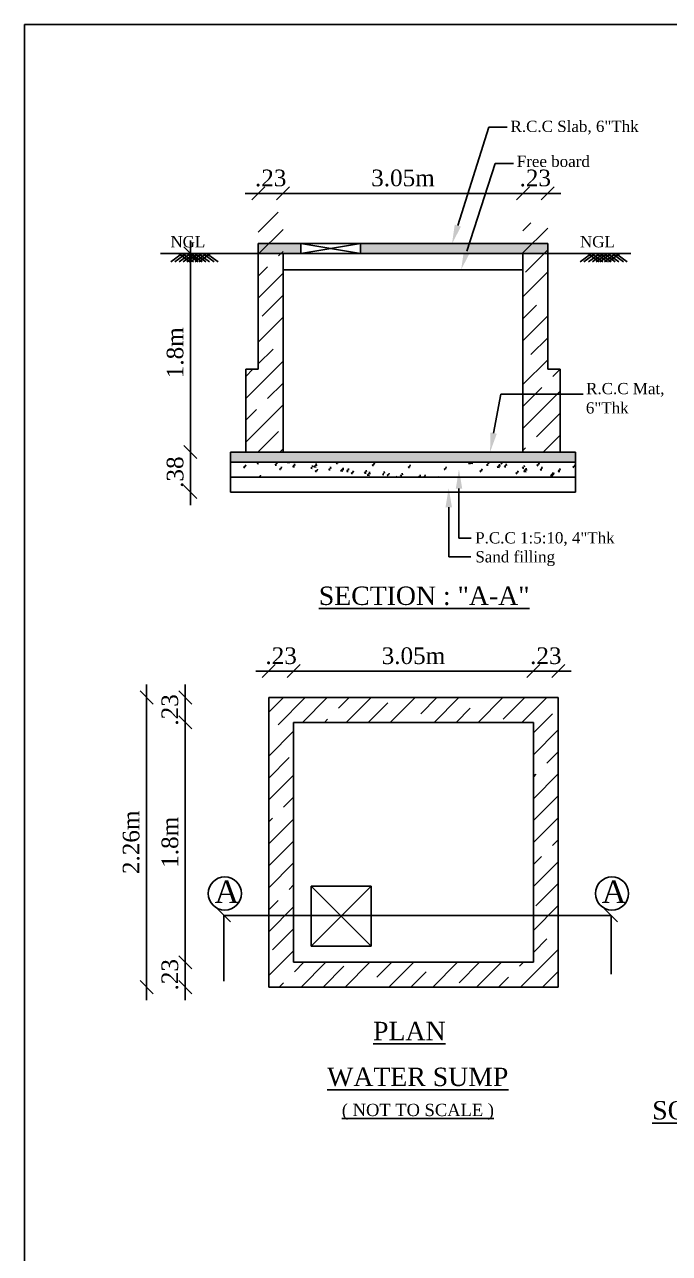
# Model space of a CAD drawing. Header units: metres. Extents: x 2 to 142, y 1 to 82.
# Drawn here: x 2.25 to 12.77, y 62.06 to 82.11 of the extents above; entities that cross this region are included whole.
import ezdxf

# ---------------------------------------------------------------- set-up
doc = ezdxf.new("R2010")
doc.units = ezdxf.units.M
doc.header["$MEASUREMENT"] = 0
doc.styles.get("Standard").update_dxf_attribs({"font": 'BOOKOS.TTF'})

msp = doc.modelspace()

# ---------------------------------------------------------------- hatches: boundary and pattern name
at = {"ltscale": 0.006}
for points in [[(6.061, 78.541), (6.754, 78.541), (6.754, 78.378), (6.061, 78.378)], [(7.732, 78.541), (10.787, 78.541), (10.787, 78.378), (7.732, 78.378)], [(11.238, 75.136), (5.61, 75.136), (5.61, 74.972), (11.238, 74.972)]]:
    msp.add_hatch(color=256, dxfattribs=at).paths.add_polyline_path(points)

# ---------------------------------------------------------------- linework, layer by layer
at = {"color": 2}
for p, q in [((2.246, 2.112), (2.246, 82.112)), ((2.246, 82.112), (142.246, 82.112))]:
    msp.add_line(p, q, dxfattribs=at)
at = {"ltscale": 0.006}
for p, q in [((9.319, 78.832, -104.063), (9.826, 80.436, -104.063)), ((9.826, 80.436, -104.063), (10.127, 80.436, -104.063)), ((9.469, 78.413, -104.063), (9.93, 79.847, -104.063)), ((9.93, 79.847, -104.063), (10.231, 79.847, -104.063)), ((6.061, 79.357, -104.063), (5.848, 79.357, -104.063)), ((6.061, 79.357, -104.063), (6.466, 79.357, -104.063)), ((6.254, 79.357, -104.063), (10.594, 79.357, -104.063)), ((6.466, 79.357, -104.063), (6.679, 79.357, -104.063)), ((10.381, 79.357, -104.063), (10.169, 79.357, -104.063)), ((10.381, 79.357, -104.063), (10.787, 79.357, -104.063)), ((10.787, 79.357, -104.063), (10.999, 79.357, -104.063)), ((4.953, 74.923, -104.063), (4.953, 78.591, -104.063)), ((6.061, 78.541, -104.063), (10.787, 78.541, -104.063)), ((6.061, 78.378, -104.063), (6.061, 78.541, -104.063)), ((6.754, 78.378, -104.063), (6.754, 78.541, -104.063)), ((6.754, 78.541, -104.063), (7.732, 78.378, -104.063)), ((7.732, 78.541, -104.063), (6.754, 78.378, -104.063)), ((7.732, 78.541, -104.063), (7.732, 78.378, -104.063)), ((10.787, 78.378, -104.063), (10.787, 78.541, -104.063)), ((6.061, 78.378, -104.063), (4.463, 78.378, -104.063)), ((4.821, 78.378, -104.063), (4.635, 78.238, -104.063)), ((4.883, 78.378, -104.063), (4.697, 78.238, -104.063)), ((4.759, 78.378, -104.063), (4.944, 78.238, -104.063)), ((4.958, 78.378, -104.063), (4.772, 78.238, -104.063)), ((4.821, 78.378, -104.063), (5.006, 78.238, -104.063)), ((5.02, 78.378, -104.063), (4.834, 78.238, -104.063)), ((5.082, 78.378, -104.063), (4.896, 78.238, -104.063)), ((4.896, 78.378, -104.063), (5.082, 78.238, -104.063)), ((5.144, 78.378, -104.063), (4.958, 78.238, -104.063)), ((4.958, 78.378, -104.063), (5.144, 78.238, -104.063)), ((5.02, 78.378, -104.063), (5.206, 78.238, -104.063)), ((5.219, 78.378, -104.063), (5.033, 78.238, -104.063)), ((5.082, 78.378, -104.063), (5.268, 78.238, -104.063)), ((5.281, 78.378, -104.063), (5.095, 78.238, -104.063)), ((5.157, 78.378, -104.063), (5.343, 78.238, -104.063)), ((5.219, 78.378, -104.063), (5.405, 78.238, -104.063)), ((6.061, 76.487, -104.063), (6.061, 78.378, -104.063)), ((6.061, 78.378, -104.063), (10.787, 78.378, -104.063)), ((6.466, 75.136, -104.063), (6.466, 78.378, -104.063)), ((10.381, 75.136, -104.063), (10.381, 78.378, -104.063)), ((10.381, 75.136, -104.063), (10.381, 78.378, -104.063)), ((10.427, 78.378, -104.063), (12.142, 78.378, -104.063)), ((10.787, 76.487, -104.063), (10.787, 78.378, -104.063)), ((11.502, 78.378, -104.063), (11.316, 78.238, -104.063)), ((11.564, 78.378, -104.063), (11.378, 78.238, -104.063)), ((11.44, 78.378, -104.063), (11.626, 78.238, -104.063)), ((11.639, 78.378, -104.063), (11.454, 78.238, -104.063)), ((11.502, 78.378, -104.063), (11.688, 78.238, -104.063)), ((11.701, 78.378, -104.063), (11.516, 78.238, -104.063)), ((11.577, 78.378, -104.063), (11.763, 78.238, -104.063)), ((11.763, 78.378, -104.063), (11.578, 78.238, -104.063)), ((11.639, 78.378, -104.063), (11.825, 78.238, -104.063)), ((11.825, 78.378, -104.063), (11.64, 78.238, -104.063)), ((11.701, 78.378, -104.063), (11.887, 78.238, -104.063)), ((11.9, 78.378, -104.063), (11.715, 78.238, -104.063)), ((11.763, 78.378, -104.063), (11.949, 78.238, -104.063)), ((11.962, 78.378, -104.063), (11.777, 78.238, -104.063)), ((11.838, 78.378, -104.063), (12.024, 78.238, -104.063)), ((11.9, 78.378, -104.063), (12.086, 78.238, -104.063)), ((10.381, 78.112, -104.063), (6.466, 78.112, -104.063)), ((5.858, 75.136, -104.063), (5.858, 76.487, -104.063)), ((6.061, 76.487, -104.063), (5.858, 76.487, -104.063)), ((10.787, 76.487, -104.063), (10.989, 76.487, -104.063)), ((10.989, 75.136, -104.063), (10.989, 76.487, -104.063)), ((9.904, 75.445, -104.063), (10.023, 76.081, -104.063)), ((10.023, 76.081, -104.063), (11.368, 76.081, -104.063)), ((4.953, 75.136, -104.063), (4.953, 75.348, -104.063)), ((4.953, 74.483, -104.063), (4.953, 75.136, -104.063)), ((5.61, 75.136, -104.063), (11.238, 75.136, -104.063)), ((5.61, 74.483, -104.063), (5.61, 75.136, -104.063)), ((11.238, 74.483, -104.063), (11.238, 75.136, -104.063)), ((5.61, 74.972, -104.063), (11.238, 74.972, -104.063)), ((5.61, 74.728, -104.063), (11.238, 74.728, -104.063)), ((4.953, 74.483, -104.063), (4.953, 74.27, -104.063)), ((5.61, 74.483, -104.063), (11.238, 74.483, -104.063)), ((9.338, 74.54, -104.063), (9.338, 73.729, -104.063)), ((9.171, 74.236, -104.063), (9.171, 73.426, -104.063)), ((9.338, 73.729, -104.063), (9.536, 73.729, -104.063)), ((9.171, 73.426, -104.063), (9.533, 73.426, -104.063)), ((6.233, 71.562, -104.063), (6.02, 71.562, -104.063)), ((6.233, 71.562, -104.063), (6.638, 71.562, -104.063)), ((6.425, 71.562, -104.063), (10.766, 71.562, -104.063)), ((6.638, 71.562, -104.063), (6.851, 71.562, -104.063)), ((10.553, 71.562, -104.063), (10.34, 71.562, -104.063)), ((10.553, 71.562, -104.063), (10.958, 71.562, -104.063)), ((10.958, 71.562, -104.063), (11.171, 71.562, -104.063)), ((4.237, 71.344, -104.063), (4.237, 66.193, -104.063)), ((4.869, 71.131, -104.063), (4.869, 71.344, -104.063)), ((4.869, 71.131, -104.063), (4.869, 70.726, -104.063)), ((10.958, 71.131, -104.063), (6.233, 71.131, -104.063)), ((6.233, 71.131, -104.063), (6.233, 66.406, -104.063)), ((10.958, 66.406, -104.063), (10.958, 71.131, -104.063)), ((4.869, 70.939, -104.063), (4.869, 66.598, -104.063)), ((4.869, 70.726, -104.063), (4.869, 70.514, -104.063)), ((10.553, 70.726, -104.063), (6.638, 70.726, -104.063)), ((6.638, 70.726, -104.063), (6.638, 66.811, -104.063)), ((10.553, 66.811, -104.063), (10.553, 70.726, -104.063)), ((6.925, 68.052, -104.063), (7.904, 67.073, -104.063)), ((7.904, 68.052, -104.063), (6.925, 67.073, -104.063)), ((7.904, 68.052, -104.063), (6.925, 68.052, -104.063)), ((6.925, 68.052, -104.063), (6.925, 67.073, -104.063)), ((7.904, 67.073, -104.063), (7.904, 68.052, -104.063)), ((5.5, 67.577, -104.063), (11.821, 67.577, -104.063)), ((4.869, 66.811, -104.063), (4.869, 67.024, -104.063)), ((6.925, 67.073, -104.063), (7.904, 67.073, -104.063)), ((4.869, 66.811, -104.063), (4.869, 66.406, -104.063)), ((6.638, 66.811, -104.063), (10.553, 66.811, -104.063)), ((4.869, 66.406, -104.063), (4.869, 66.193, -104.063)), ((6.233, 66.406, -104.063), (10.958, 66.406, -104.063))]:
    msp.add_line(p, q, dxfattribs=at)
at = {"color": 0, "linetype": 'ByBlock', "lineweight": -2}
for p, q in [((5.955, 79.251, -104.063), (6.167, 79.464, -104.063)), ((6.573, 79.464, -104.063), (6.36, 79.251, -104.063)), ((6.573, 79.464, -104.063), (6.36, 79.251, -104.063)), ((10.275, 79.251, -104.063), (10.488, 79.464, -104.063)), ((10.275, 79.251, -104.063), (10.488, 79.464, -104.063)), ((10.893, 79.464, -104.063), (10.68, 79.251, -104.063)), ((5.059, 78.272, -104.063), (4.847, 78.484, -104.063)), ((4.847, 75.242, -104.063), (5.059, 75.029, -104.063)), ((4.847, 75.242, -104.063), (5.059, 75.029, -104.063)), ((5.059, 74.377, -104.063), (4.847, 74.589, -104.063)), ((6.126, 71.456, -104.063), (6.339, 71.668, -104.063)), ((6.744, 71.668, -104.063), (6.532, 71.456, -104.063)), ((6.744, 71.668, -104.063), (6.532, 71.456, -104.063)), ((10.447, 71.456, -104.063), (10.659, 71.668, -104.063)), ((10.447, 71.456, -104.063), (10.659, 71.668, -104.063)), ((11.065, 71.668, -104.063), (10.852, 71.456, -104.063)), ((4.344, 71.025, -104.063), (4.131, 71.238, -104.063)), ((4.763, 71.238, -104.063), (4.976, 71.025, -104.063)), ((4.976, 70.62, -104.063), (4.763, 70.832, -104.063)), ((4.976, 70.62, -104.063), (4.763, 70.832, -104.063)), ((5.607, 67.47, -104.063), (5.394, 67.683, -104.063)), ((11.928, 67.47, -104.063), (11.715, 67.683, -104.063)), ((4.763, 66.917, -104.063), (4.976, 66.705, -104.063)), ((4.763, 66.917, -104.063), (4.976, 66.705, -104.063)), ((4.131, 66.512, -104.063), (4.344, 66.299, -104.063)), ((4.976, 66.299, -104.063), (4.763, 66.512, -104.063))]:
    msp.add_line(p, q, dxfattribs=at)
at = {"linetype": 'Continuous', "ltscale": 0.006}
for p, q in [((6.061, 78.723, -104.063), (6.388, 79.051, -104.063)), ((10.381, 78.745, -104.063), (10.513, 78.877, -104.063)), ((6.061, 78.365, -104.063), (6.466, 78.771, -104.063)), ((10.381, 78.387, -104.063), (10.787, 78.792, -104.063)), ((6.394, 78.34, -104.063), (6.466, 78.412, -104.063)), ((10.424, 78.071, -104.063), (10.787, 78.434, -104.063)), ((6.061, 78.007, -104.063), (6.214, 78.16, -104.063)), ((6.061, 77.649, -104.063), (6.466, 78.054, -104.063)), ((10.381, 77.67, -104.063), (10.787, 78.075, -104.063)), ((6.125, 77.354, -104.063), (6.466, 77.696, -104.063)), ((10.782, 77.713, -104.063), (10.787, 77.717, -104.063)), ((10.381, 77.312, -104.063), (10.603, 77.533, -104.063)), ((6.061, 76.932, -104.063), (6.466, 77.338, -104.063)), ((10.381, 76.954, -104.063), (10.787, 77.359, -104.063)), ((10.513, 76.727, -104.063), (10.787, 77.001, -104.063)), ((6.061, 76.574, -104.063), (6.304, 76.817, -104.063)), ((5.858, 76.013, -104.063), (6.466, 76.621, -104.063)), ((10.381, 76.237, -104.063), (10.787, 76.642, -104.063)), ((5.858, 76.371, -104.063), (5.974, 76.487, -104.063)), ((10.872, 76.369, -104.063), (10.989, 76.487, -104.063)), ((6.214, 76.011, -104.063), (6.466, 76.263, -104.063)), ((10.381, 75.879, -104.063), (10.693, 76.19, -104.063)), ((10.381, 75.521, -104.063), (10.989, 76.129, -104.063)), ((5.858, 75.297, -104.063), (6.466, 75.905, -104.063)), ((5.858, 75.655, -104.063), (6.035, 75.832, -104.063)), ((10.603, 75.384, -104.063), (10.989, 75.77, -104.063)), ((6.056, 75.136, -104.063), (6.394, 75.474, -104.063)), ((10.713, 75.136, -104.063), (10.989, 75.412, -104.063)), ((10.381, 75.162, -104.063), (10.424, 75.205, -104.063)), ((6.414, 75.136, -104.063), (6.466, 75.188, -104.063)), ((5.77, 74.972, -104.063), (5.774, 74.972, -104.063)), ((5.821, 74.891, -104.063), (5.849, 74.902, -104.063)), ((5.821, 74.891, -104.063), (5.841, 74.877, -104.063)), ((5.849, 74.901, -104.063), (5.857, 74.926, -104.063)), ((6.042, 74.949, -104.063), (6.062, 74.972, -104.063)), ((6.042, 74.949, -104.063), (6.067, 74.946, -104.063)), ((6.074, 74.97, -104.063), (6.074, 74.972, -104.063)), ((6.335, 74.923, -104.063), (6.355, 74.946, -104.063)), ((6.335, 74.923, -104.063), (6.359, 74.921, -104.063)), ((6.367, 74.945, -104.063), (6.362, 74.97, -104.063)), ((6.407, 74.858, -104.063), (6.435, 74.869, -104.063)), ((6.407, 74.858, -104.063), (6.427, 74.845, -104.063)), ((6.435, 74.869, -104.063), (6.443, 74.893, -104.063)), ((6.534, 74.964, -104.063), (6.542, 74.972, -104.063)), ((6.534, 74.964, -104.063), (6.571, 74.959, -104.063)), ((6.627, 74.897, -104.063), (6.647, 74.921, -104.063)), ((6.627, 74.897, -104.063), (6.652, 74.895, -104.063)), ((6.659, 74.919, -104.063), (6.655, 74.945, -104.063)), ((6.92, 74.872, -104.063), (6.94, 74.895, -104.063)), ((6.92, 74.872, -104.063), (6.944, 74.87, -104.063)), ((6.952, 74.894, -104.063), (6.947, 74.919, -104.063)), ((6.97, 74.897, -104.063), (7.001, 74.93, -104.063)), ((6.97, 74.897, -104.063), (7.006, 74.891, -104.063)), ((6.993, 74.826, -104.063), (7.022, 74.837, -104.063)), ((6.993, 74.826, -104.063), (7.013, 74.812, -104.063)), ((7.014, 74.91, -104.063), (7.009, 74.948, -104.063)), ((7.021, 74.836, -104.063), (7.029, 74.86, -104.063)), ((7.212, 74.846, -104.063), (7.232, 74.87, -104.063)), ((7.212, 74.846, -104.063), (7.237, 74.844, -104.063)), ((7.244, 74.868, -104.063), (7.24, 74.894, -104.063)), ((7.336, 74.957, -104.063), (7.364, 74.968, -104.063)), ((7.336, 74.957, -104.063), (7.356, 74.944, -104.063)), ((7.364, 74.967, -104.063), (7.365, 74.972, -104.063)), ((7.405, 74.829, -104.063), (7.437, 74.862, -104.063)), ((7.405, 74.829, -104.063), (7.441, 74.824, -104.063)), ((7.449, 74.842, -104.063), (7.445, 74.881, -104.063)), ((7.505, 74.821, -104.063), (7.525, 74.844, -104.063)), ((7.505, 74.821, -104.063), (7.529, 74.819, -104.063)), ((7.537, 74.842, -104.063), (7.532, 74.868, -104.063)), ((7.579, 74.793, -104.063), (7.608, 74.804, -104.063)), ((7.579, 74.793, -104.063), (7.599, 74.779, -104.063)), ((7.607, 74.803, -104.063), (7.615, 74.828, -104.063)), ((7.798, 74.795, -104.063), (7.817, 74.819, -104.063)), ((7.798, 74.795, -104.063), (7.822, 74.793, -104.063)), ((7.829, 74.817, -104.063), (7.825, 74.842, -104.063)), ((7.84, 74.762, -104.063), (7.872, 74.795, -104.063)), ((7.884, 74.774, -104.063), (7.88, 74.813, -104.063)), ((7.922, 74.925, -104.063), (7.95, 74.936, -104.063)), ((7.922, 74.925, -104.063), (7.942, 74.911, -104.063)), ((7.95, 74.935, -104.063), (7.958, 74.959, -104.063)), ((8.09, 74.769, -104.063), (8.11, 74.793, -104.063)), ((8.122, 74.791, -104.063), (8.117, 74.817, -104.063)), ((8.193, 74.771, -104.063), (8.201, 74.795, -104.063)), ((8.508, 74.892, -104.063), (8.536, 74.903, -104.063)), ((8.508, 74.892, -104.063), (8.528, 74.878, -104.063)), ((8.536, 74.902, -104.063), (8.544, 74.927, -104.063)), ((9.094, 74.859, -104.063), (9.123, 74.87, -104.063)), ((9.094, 74.859, -104.063), (9.114, 74.846, -104.063)), ((9.122, 74.869, -104.063), (9.13, 74.894, -104.063)), ((9.22, 74.972, -104.063), (9.228, 74.972, -104.063)), ((9.496, 74.948, -104.063), (9.516, 74.972, -104.063)), ((9.496, 74.948, -104.063), (9.52, 74.946, -104.063)), ((9.527, 74.956, -104.063), (9.542, 74.972, -104.063)), ((9.527, 74.956, -104.063), (9.563, 74.951, -104.063)), ((9.528, 74.97, -104.063), (9.528, 74.972, -104.063)), ((9.571, 74.969, -104.063), (9.571, 74.972, -104.063)), ((9.68, 74.827, -104.063), (9.709, 74.838, -104.063)), ((9.68, 74.827, -104.063), (9.7, 74.813, -104.063)), ((9.708, 74.837, -104.063), (9.716, 74.861, -104.063)), ((9.789, 74.923, -104.063), (9.808, 74.946, -104.063)), ((9.789, 74.923, -104.063), (9.813, 74.921, -104.063)), ((9.82, 74.944, -104.063), (9.816, 74.97, -104.063)), ((9.962, 74.889, -104.063), (9.994, 74.922, -104.063)), ((9.962, 74.889, -104.063), (9.999, 74.883, -104.063)), ((10.007, 74.902, -104.063), (10.002, 74.94, -104.063)), ((10.023, 74.958, -104.063), (10.051, 74.969, -104.063)), ((10.023, 74.958, -104.063), (10.043, 74.944, -104.063)), ((10.051, 74.968, -104.063), (10.052, 74.972, -104.063)), ((10.081, 74.897, -104.063), (10.101, 74.921, -104.063)), ((10.081, 74.897, -104.063), (10.105, 74.895, -104.063)), ((10.113, 74.919, -104.063), (10.108, 74.944, -104.063)), ((10.266, 74.794, -104.063), (10.295, 74.805, -104.063)), ((10.266, 74.794, -104.063), (10.286, 74.78, -104.063)), ((10.294, 74.804, -104.063), (10.302, 74.829, -104.063)), ((10.374, 74.872, -104.063), (10.393, 74.895, -104.063)), ((10.374, 74.872, -104.063), (10.398, 74.869, -104.063)), ((10.398, 74.821, -104.063), (10.429, 74.855, -104.063)), ((10.398, 74.821, -104.063), (10.434, 74.816, -104.063)), ((10.406, 74.893, -104.063), (10.401, 74.919, -104.063)), ((10.442, 74.834, -104.063), (10.437, 74.873, -104.063)), ((10.609, 74.925, -104.063), (10.637, 74.936, -104.063)), ((10.609, 74.925, -104.063), (10.629, 74.912, -104.063)), ((10.637, 74.936, -104.063), (10.645, 74.96, -104.063)), ((10.666, 74.846, -104.063), (10.686, 74.869, -104.063)), ((10.666, 74.846, -104.063), (10.69, 74.844, -104.063)), ((10.698, 74.868, -104.063), (10.693, 74.893, -104.063)), ((10.877, 74.767, -104.063), (10.873, 74.805, -104.063)), ((10.88, 74.771, -104.063), (10.888, 74.796, -104.063)), ((10.959, 74.82, -104.063), (10.978, 74.844, -104.063)), ((10.959, 74.82, -104.063), (10.983, 74.818, -104.063)), ((10.991, 74.842, -104.063), (10.986, 74.868, -104.063)), ((11.195, 74.893, -104.063), (11.223, 74.904, -104.063)), ((11.195, 74.893, -104.063), (11.215, 74.879, -104.063)), ((11.223, 74.903, -104.063), (11.231, 74.928, -104.063)), ((6.067, 74.728, -104.063), (6.093, 74.738, -104.063)), ((6.092, 74.737, -104.063), (6.1, 74.762, -104.063)), ((6.686, 74.728, -104.063), (6.687, 74.729, -104.063)), ((7.84, 74.762, -104.063), (7.876, 74.756, -104.063)), ((8.09, 74.769, -104.063), (8.114, 74.767, -104.063)), ((8.165, 74.76, -104.063), (8.194, 74.771, -104.063)), ((8.165, 74.76, -104.063), (8.185, 74.747, -104.063)), ((8.317, 74.728, -104.063), (8.315, 74.746, -104.063)), ((8.383, 74.744, -104.063), (8.402, 74.767, -104.063)), ((8.383, 74.744, -104.063), (8.407, 74.742, -104.063)), ((8.414, 74.766, -104.063), (8.41, 74.791, -104.063)), ((8.683, 74.728, -104.063), (8.695, 74.742, -104.063)), ((8.707, 74.74, -104.063), (8.702, 74.766, -104.063)), ((8.751, 74.728, -104.063), (8.78, 74.739, -104.063)), ((8.779, 74.738, -104.063), (8.788, 74.763, -104.063)), ((8.997, 74.728, -104.063), (8.995, 74.74, -104.063)), ((9.373, 74.728, -104.063), (9.374, 74.73, -104.063)), ((10.833, 74.754, -104.063), (10.865, 74.787, -104.063)), ((10.833, 74.754, -104.063), (10.869, 74.748, -104.063)), ((10.852, 74.761, -104.063), (10.881, 74.772, -104.063)), ((10.852, 74.761, -104.063), (10.873, 74.748, -104.063)), ((6.233, 70.893, -104.063), (6.471, 71.131, -104.063)), ((6.386, 70.688, -104.063), (6.83, 71.131, -104.063)), ((6.783, 70.726, -104.063), (7.188, 71.131, -104.063)), ((7.371, 70.957, -104.063), (7.546, 71.131, -104.063)), ((7.499, 70.726, -104.063), (7.904, 71.131, -104.063)), ((7.857, 70.726, -104.063), (8.177, 71.046, -104.063)), ((8.216, 70.726, -104.063), (8.621, 71.131, -104.063)), ((8.715, 70.867, -104.063), (8.979, 71.131, -104.063)), ((8.932, 70.726, -104.063), (9.337, 71.131, -104.063)), ((9.649, 70.726, -104.063), (10.054, 71.131, -104.063)), ((10.058, 70.777, -104.063), (10.412, 71.131, -104.063)), ((10.365, 70.726, -104.063), (10.77, 71.131, -104.063)), ((9.29, 70.726, -104.063), (9.521, 70.957, -104.063)), ((10.553, 70.556, -104.063), (10.864, 70.867, -104.063)), ((6.233, 70.176, -104.063), (6.638, 70.582, -104.063)), ((7.141, 70.726, -104.063), (7.192, 70.777, -104.063)), ((10.553, 70.198, -104.063), (10.958, 70.603, -104.063)), ((10.775, 70.061, -104.063), (10.958, 70.245, -104.063)), ((6.233, 69.818, -104.063), (6.565, 70.151, -104.063)), ((6.233, 69.46, -104.063), (6.638, 69.865, -104.063)), ((10.553, 69.481, -104.063), (10.958, 69.886, -104.063)), ((10.553, 69.839, -104.063), (10.595, 69.882, -104.063)), ((6.476, 69.344, -104.063), (6.638, 69.507, -104.063)), ((10.553, 69.123, -104.063), (10.954, 69.524, -104.063)), ((6.233, 69.101, -104.063), (6.296, 69.165, -104.063)), ((6.233, 68.743, -104.063), (6.638, 69.149, -104.063)), ((10.553, 68.765, -104.063), (10.958, 69.17, -104.063)), ((6.233, 68.385, -104.063), (6.638, 68.79, -104.063)), ((10.864, 68.718, -104.063), (10.958, 68.812, -104.063)), ((6.233, 68.027, -104.063), (6.638, 68.432, -104.063)), ((10.553, 68.406, -104.063), (10.685, 68.538, -104.063)), ((10.553, 68.048, -104.063), (10.958, 68.453, -104.063)), ((6.565, 68.001, -104.063), (6.638, 68.074, -104.063)), ((10.595, 67.732, -104.063), (10.958, 68.095, -104.063)), ((6.233, 67.668, -104.063), (6.386, 67.822, -104.063)), ((6.233, 67.31, -104.063), (6.638, 67.716, -104.063)), ((10.553, 67.332, -104.063), (10.958, 67.737, -104.063)), ((10.954, 67.374, -104.063), (10.958, 67.379, -104.063)), ((6.296, 67.016, -104.063), (6.638, 67.357, -104.063)), ((10.553, 66.973, -104.063), (10.775, 67.195, -104.063)), ((6.233, 66.594, -104.063), (6.638, 66.999, -104.063)), ((10.344, 66.406, -104.063), (10.958, 67.02, -104.063)), ((6.655, 66.658, -104.063), (6.808, 66.811, -104.063)), ((6.761, 66.406, -104.063), (7.166, 66.811, -104.063)), ((7.478, 66.406, -104.063), (7.883, 66.811, -104.063)), ((7.998, 66.568, -104.063), (8.241, 66.811, -104.063)), ((8.194, 66.406, -104.063), (8.599, 66.811, -104.063)), ((8.911, 66.406, -104.063), (9.316, 66.811, -104.063)), ((9.342, 66.478, -104.063), (9.674, 66.811, -104.063)), ((9.627, 66.406, -104.063), (10.032, 66.811, -104.063)), ((10.327, 66.747, -104.063), (10.391, 66.811, -104.063)), ((7.119, 66.406, -104.063), (7.461, 66.747, -104.063)), ((8.552, 66.406, -104.063), (8.804, 66.658, -104.063)), ((10.702, 66.406, -104.063), (10.958, 66.662, -104.063)), ((6.403, 66.406, -104.063), (6.476, 66.478, -104.063)), ((9.985, 66.406, -104.063), (10.148, 66.568, -104.063))]:
    msp.add_line(p, q, dxfattribs=at)
at = {"ltscale": 0.006}
for centre in [(5.515, 67.934, -104.063), (11.836, 67.934, -104.063)]:
    msp.add_circle(centre, 0.271, dxfattribs=at)
at = {"ltscale": 0.006, "start_tangent": (0, -1), "end_tangent": (0, -1)}
for points in [[(5.5, 67.577, -104.063), (5.5, 66.504, -104.063)], [(11.821, 67.577, -104.063), (11.821, 66.618, -104.063)]]:
    msp.add_spline(points, degree=3, dxfattribs=at)
for points in [[(5.5, 67.577, -140.269), (5.5, 67.219, -140.269), (5.5, 66.862, -140.269), (5.5, 66.504, -140.269)], [(11.821, 67.577, -140.269), (11.821, 67.257, -140.269), (11.821, 66.938, -140.269), (11.821, 66.618, -140.269)]]:
    msp.add_open_spline(points, degree=3)
at = {"color": 118}
for points in [[(5.5, 67.577, -140.269), (5.5, 67.219, -140.269), (5.5, 66.862, -140.269), (5.5, 66.504, -140.269)], [(11.821, 67.577, -140.269), (11.821, 67.257, -140.269), (11.821, 66.938, -140.269), (11.821, 66.618, -140.269)]]:
    msp.add_open_spline(points, degree=3, dxfattribs=at)
at = {"ltscale": 0.006}
for points in [[(9.369, 78.816, -104.063), (9.269, 78.848, -104.063), (9.224, 78.531, -104.063)], [(9.519, 78.397, -104.063), (9.419, 78.428, -104.063), (9.374, 78.112, -104.063)], [(9.956, 75.436, -104.063), (9.852, 75.455, -104.063), (9.846, 75.136, -104.063)], [(9.286, 74.54, -104.063), (9.391, 74.54, -104.063), (9.338, 74.855, -104.063)], [(9.118, 74.236, -104.063), (9.223, 74.236, -104.063), (9.171, 74.551, -104.063)]]:
    msp.add_solid(points, dxfattribs=at)

# ---------------------------------------------------------------- texts
for s, height, p in [('R.C.C Slab, 6"Thk', 0.18352, (10.18, 80.36, -104.063)), ('Free board', 0.1835, (10.282, 79.789, -104.063)), ('NGL', 0.1835, (4.627, 78.477, -104.063)), ('NGL', 0.1835, (11.313, 78.477, -104.063)), ('R.C.C Mat,', 0.1835, (11.414, 76.081, -104.063)), ('6"Thk', 0.1835, (11.41, 75.766, -104.063)), ('P.C.C 1:5:10, 4"Thk', 0.18352, (9.603, 73.646, -104.063)), ('Sand filling', 0.18352, (9.606, 73.336, -104.063)), ('%%USECTION : "A-A"', 0.3, (7.05, 72.642, -104.063)), ('A', 0.367, (5.348, 67.78, -104.063)), ('A', 0.367, (11.669, 67.78, -104.063)), ('%%USOLAR HOT WATER SYSTEM (SWHS) DETAIL', 0.3, (12.493, 64.247))]:
    msp.add_text(s, height=height).set_placement(p)
at = {"color": 7}
for s, height, p in [('%%UPLAN', 0.3, (7.936, 65.54, -104.063)), ('%%UWATER SUMP', 0.3, (7.186, 64.792, -104.063)), ('%%U( NOT TO SCALE )', 0.2, (7.426, 64.302, -104.063))]:
    msp.add_text(s, height=height, dxfattribs=at).set_placement(p)
at = {"ltscale": 0.006, "char_height": 0.2717, "attachment_point": 5}
for s, insert in [('\\A1;.23', (6.264, 79.607, -104.063)), ('\\A1;3.05m', (8.424, 79.607, -104.063)), ('\\A1;.23', (10.584, 79.607, -104.063)), ('\\A1;.23', (6.435, 71.811, -104.063)), ('\\A1;3.05m', (8.595, 71.811, -104.063)), ('\\A1;.23', (10.756, 71.811, -104.063))]:
    msp.add_mtext(s, dxfattribs=dict(at, insert=insert))
at = {"ltscale": 0.006, "char_height": 0.2717, "attachment_point": 5, "rotation": 90}
for s, insert in [('\\A1;1.8m', (4.706, 76.757, -104.063)), ('\\A1;.38', (4.706, 74.809, -104.063)), ('\\A1;.23', (4.62, 70.929, -104.063)), ('\\A1;2.26m', (3.988, 68.769, -104.063)), ('\\A1;1.8m', (4.622, 68.769, -104.063)), ('\\A1;.23', (4.62, 66.608, -104.063))]:
    msp.add_mtext(s, dxfattribs=dict(at, insert=insert))

doc.saveas('drawing.dxf')
